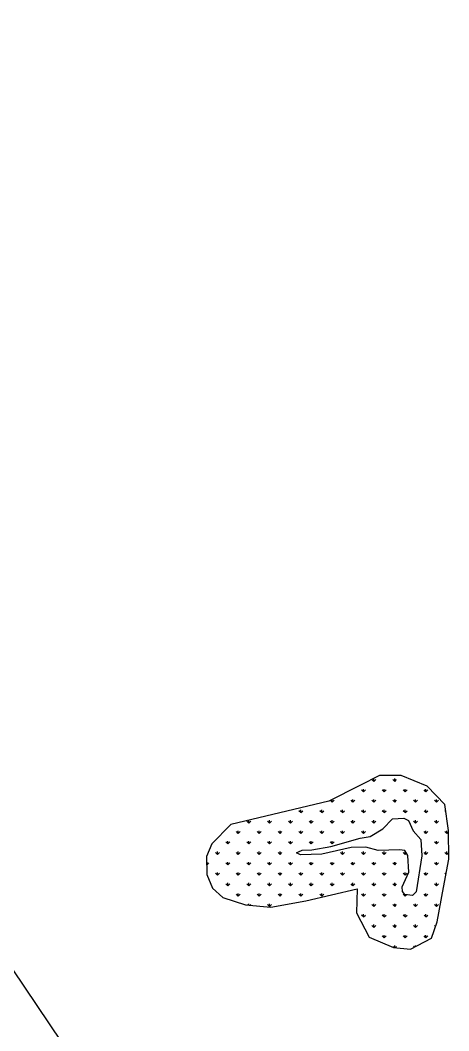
# Model space of a CAD drawing. Header units: metres. Extents: x 255476 to 378809, y 1739479 to 2227865.
# Drawn here: x 324779 to 325303, y 1827616 to 1828849 of the extents above; entities that cross this region are included whole.
import ezdxf

# ---------------------------------------------------------------- set-up
doc = ezdxf.new("R2010")
doc.units = ezdxf.units.M
doc.header["$MEASUREMENT"] = 0
doc.layers.add('DISTRICT BOUNDRY', color=86, linetype='Continuous')
doc.layers.add('MANGROOVE BUFFER ZONE', color=120, linetype='Continuous')

msp = doc.modelspace()

# ---------------------------------------------------------------- hatches: boundary and pattern name
at = {"layer": 'MANGROOVE BUFFER ZONE'}
h = msp.add_hatch(dxfattribs=at)
h.set_pattern_fill('GRASS', color=256, scale=18)
h.paths.add_polyline_path([(325302.7, 1827825.8), (325302.3, 1827860.6), (325297.8, 1827892.4), (325276.4, 1827914.8), (325244.6, 1827927.6), (325218.2, 1827927.8), (325194.1, 1827915.4), (325156.1, 1827896.2), (325036.4, 1827867.7), (325013.4, 1827844.2), (325006.9, 1827828.7), (325007.1, 1827807.1), (325014.2, 1827790.2), (325026.7, 1827778.7), (325054.3, 1827770.1), (325085.5, 1827766.9), (325128.1, 1827774.9), (325190.7, 1827789.4), (325189.9, 1827760), (325205.3, 1827730.5), (325235.2, 1827717.7), (325255.9, 1827715.9), (325281.5, 1827729.3), (325288.3, 1827749.1), (325296.4, 1827791)])
h.paths.add_polyline_path([(325121.6, 1827830.7), (325116.9, 1827833.5), (325119, 1827834.5), (325123.5, 1827836.6), (325135.4, 1827837.1), (325158.5, 1827840.9), (325194.5, 1827851.3), (325206.7, 1827853.1), (325222, 1827862.6), (325234.1, 1827875), (325247.7, 1827875.5), (325253.5, 1827872.9), (325259, 1827860.2), (325268.6, 1827849.7), (325269.9, 1827829.5), (325262.8, 1827785.9), (325258.2, 1827781.1), (325248.9, 1827782.5), (325246.1, 1827786), (325245.8, 1827791.7), (325254, 1827809.9), (325252.8, 1827830.1), (325248.8, 1827836.3), (325242.6, 1827837), (325216.4, 1827836.3), (325201.2, 1827840.2), (325183.4, 1827839.8), (325147.7, 1827831.5)], flags=16)

# ---------------------------------------------------------------- linework, layer by layer
at = {"layer": 'DISTRICT BOUNDRY'}
msp.add_polyline3d([(323424.1, 1830249.7, 0), (323552.1, 1830040.3, 0), (323639.8, 1829828.7, 0), (323680.3, 1829661.2, 0), (323898.9, 1829257.9, 0), (323925.8, 1829118.7, 0), (323929.1, 1829101.7, 0), (323844.3, 1828966.7, 0), (324001.2, 1828672.2, 0), (323943.8, 1828621.6, 0), (323959.9, 1828533.4, 0), (323910.5, 1828422.9, 0), (324034.7, 1828204.7, 0), (324338.5, 1827968.4, 0), (324563.2, 1827881.8, 0), (324724.1, 1827758.9, 0), (324844.7, 1827580, 0)], dxfattribs=at)
at = {"layer": 'MANGROOVE BUFFER ZONE'}
for points in [[(325302.3, 1827860.6), (325297.8, 1827892.4), (325276.4, 1827914.8), (325244.6, 1827927.6), (325218.2, 1827927.8), (325194.1, 1827915.4), (325156.1, 1827896.2), (325036.4, 1827867.7), (325013.4, 1827844.2), (325006.9, 1827828.7), (325007.1, 1827807.1), (325014.2, 1827790.2), (325026.7, 1827778.7), (325054.3, 1827770.1), (325085.5, 1827766.9), (325128.1, 1827774.9), (325190.7, 1827789.4), (325189.9, 1827760), (325205.3, 1827730.5), (325235.2, 1827717.7), (325255.9, 1827715.9), (325281.5, 1827729.3), (325288.3, 1827749.1), (325296.4, 1827791), (325302.7, 1827825.8)], [(325116.9, 1827833.5), (325119, 1827834.5), (325123.5, 1827836.6), (325135.4, 1827837.1), (325158.5, 1827840.9), (325194.5, 1827851.3), (325206.7, 1827853.1), (325222, 1827862.6), (325234.1, 1827875), (325247.7, 1827875.5), (325253.5, 1827872.9), (325259, 1827860.2), (325268.6, 1827849.7), (325269.9, 1827829.5), (325262.8, 1827785.9), (325258.2, 1827781.1), (325248.9, 1827782.5), (325246.1, 1827786), (325245.8, 1827791.7), (325254, 1827809.9), (325252.8, 1827830.1), (325248.8, 1827836.3), (325242.6, 1827837), (325216.4, 1827836.3), (325201.2, 1827840.2), (325183.4, 1827839.8), (325147.7, 1827831.5), (325121.6, 1827830.7)]]:
    msp.add_lwpolyline(points, close=True, dxfattribs=at)

doc.saveas('drawing.dxf')
